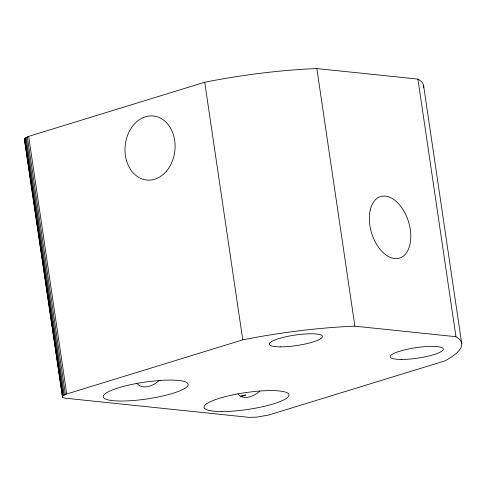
<?xml version="1.0" encoding="UTF-8"?>
<svg xmlns="http://www.w3.org/2000/svg" width="486" height="486" viewBox="0 0 486 486"><rect width="100%" height="100%" fill="white"/><g stroke="black" fill="none" stroke-linecap="round" stroke-linejoin="round"><path stroke-width="0.73" d="M417.917 79.103L455.959 336.707A156.298 30.891 -8.4 0 1 444.909 360.898L268.734 415.026L256.669 417.152L249.397 417.383L64.814 398.156L62.554 397.305L24.367 138.875L25.327 137.921L28.674 136.378L204.721 82.243A155.465 30.727 -8.4 0 1 316.848 68.575L417.917 79.103A156.298 30.891 -8.4 0 1 423.61 87.881M62.342 396.91L63.368 395.525L66.716 393.988L242.763 339.848A155.465 30.727 -8.4 0 1 354.883 326.179L455.959 336.707M159.183 380.386C154.171 385.592 142.325 390.477 137.022 383.278M259.998 390.884C255.053 396.023 243.049 401.072 237.836 393.782M24.3 139.306L24.513 139.695M423.658 85.937L461.7 343.541M316.848 68.575L354.883 326.179M204.721 82.243L242.763 339.848M28.674 136.378L66.716 393.988M27.325 136.894L65.367 394.498M26.201 137.41L64.243 395.015M25.327 137.921L63.368 395.525M24.707 138.407L62.749 396.017M24.367 138.875L62.554 397.305M241.305 396.096L240.631 396.491L245.764 395.015L241.305 396.096M160.659 380.417L149.858 381.437A42.932 8.487 -8.4 0 0 105.608 399.091A42.932 8.487 -8.4 0 0 175.403 392.481A42.932 8.487 -8.4 0 0 160.659 380.417M221.756 411.539A42.932 8.487 -8.4 0 0 288.793 395.908A42.932 8.487 -8.4 0 0 228.973 395.738A42.932 8.487 -8.4 0 0 221.756 411.539M370.241 209.928A32.198 19.3 72.9 0 0 394.662 258.582A32.198 19.3 72.9 0 0 405.257 213.573A32.198 19.3 72.9 0 0 370.241 209.928M166.364 171.266A32.198 24.974 -84.1 0 0 158.375 117.181A32.198 24.974 -84.1 0 0 125.418 155.581A32.198 24.974 -84.1 0 0 166.364 171.266M401.315 359.458A26.833 5.303 -8.4 0 0 443.214 349.689A26.833 5.303 -8.4 0 0 405.828 349.58A26.833 5.303 -8.4 0 0 401.315 359.458M280.458 346.864A26.833 5.303 -8.4 0 0 322.279 337.065A26.833 5.303 -8.4 0 0 284.784 337.011A26.833 5.303 -8.4 0 0 280.458 346.864"/></g></svg>
